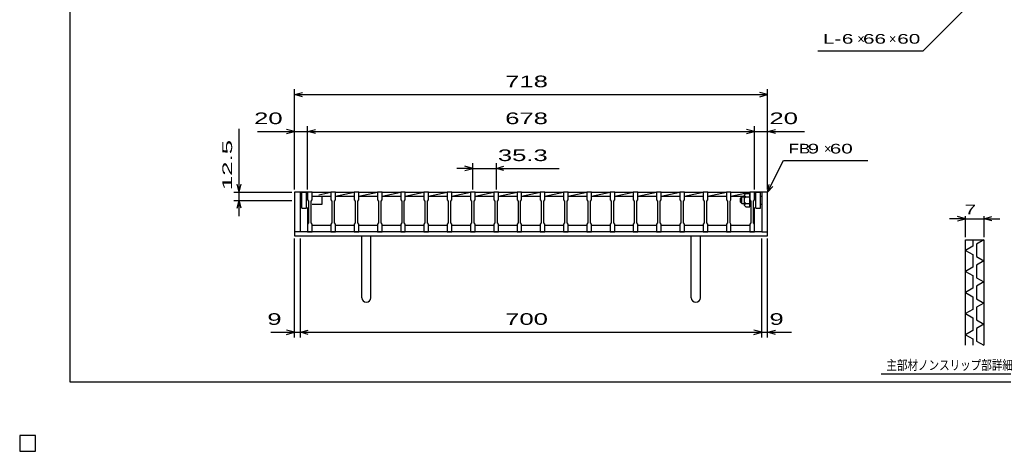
# Model space of a CAD drawing. Units: millimetres, scale not verified. Extents: x -1456 to 1389, y -1026 to 839.
# Drawn here: x -1456 to 37, y -1026 to -371 of the extents above; entities that cross this region are included whole.
import ezdxf
from ezdxf.enums import TextEntityAlignment as Align

# ---------------------------------------------------------------- set-up
doc = ezdxf.new("R2010")
doc.units = ezdxf.units.MM
doc.header["$LTSCALE"] = 8
for name, color, linetype, lineweight in [('0_2', 150, 'Continuous', 25), ('16', 3, 'Continuous', 25), ('19', 6, 'Continuous', 25), ('22', 4, 'Continuous', 25), ('32', 4, 'Continuous', 25)]:
    doc.layers.add(name, color=color, linetype=linetype, lineweight=lineweight)
doc.styles.add('ベクトル', font='')
doc.styles.get('ベクトル').set_extended_font_data('ベクトル')

msp = doc.modelspace()

# ---------------------------------------------------------------- linework, layer by layer
at = {"layer": '0_2'}
for p, q in [((-1379.2, -921.2), (-1379.2, 838.8)), ((1388.8, -921.2), (-1379.2, -921.2))]:
    msp.add_line(p, q, dxfattribs=at)
at = {"layer": '16'}
for p, q in [((-1019, -633), (-1019, -632.3)), ((-1019, -632.3), (-1012, -632.3)), ((-1019, -633), (-1019, -644.5)), ((-1012, -633), (-1019, -633)), ((-1019, -633), (-1019, -644)), ((-1012, -632.3), (-1012, -633)), ((-1012, -644.5), (-1012, -633)), ((-1012, -633), (-983.7, -633)), ((-1002, -636.88), (-983.7, -633)), ((-997, -639), (-983.7, -639)), ((-983.7, -633), (-983.7, -632.3)), ((-983.7, -632.3), (-976.7, -632.3)), ((-983.7, -633), (-983.7, -644.5)), ((-976.7, -633), (-983.7, -633)), ((-976.7, -632.3), (-976.7, -633)), ((-976.7, -644.5), (-976.7, -633)), ((-976.7, -633), (-948.4, -633)), ((-976.7, -639), (-948.4, -633)), ((-976.7, -639), (-948.4, -639)), ((-948.4, -633), (-948.4, -632.3)), ((-948.4, -632.3), (-941.4, -632.3)), ((-948.4, -633), (-948.4, -644.5)), ((-941.4, -633), (-948.4, -633)), ((-941.4, -632.3), (-941.4, -633)), ((-941.4, -644.5), (-941.4, -633)), ((-941.4, -633), (-913.1, -633)), ((-941.4, -639), (-913.1, -633)), ((-941.4, -639), (-913.1, -639)), ((-913.1, -633), (-913.1, -632.3)), ((-913.1, -632.3), (-906.1, -632.3)), ((-913.1, -633), (-913.1, -644.5)), ((-906.1, -633), (-913.1, -633)), ((-906.1, -632.3), (-906.1, -633)), ((-906.1, -644.5), (-906.1, -633)), ((-906.1, -633), (-877.8, -633)), ((-906.1, -639), (-877.8, -633)), ((-906.1, -639), (-877.8, -639)), ((-877.8, -633), (-877.8, -632.3)), ((-877.8, -632.3), (-870.8, -632.3)), ((-877.8, -633), (-877.8, -644.5)), ((-870.8, -633), (-877.8, -633)), ((-870.8, -632.3), (-870.8, -633)), ((-870.8, -644.5), (-870.8, -633)), ((-870.8, -633), (-842.5, -633)), ((-870.8, -639), (-842.5, -633)), ((-870.8, -639), (-842.5, -639)), ((-842.5, -633), (-842.5, -632.3)), ((-842.5, -632.3), (-835.5, -632.3)), ((-842.5, -633), (-842.5, -644.5)), ((-835.5, -633), (-842.5, -633)), ((-835.5, -632.3), (-835.5, -633)), ((-835.5, -644.5), (-835.5, -633)), ((-835.5, -633), (-807.2, -633)), ((-835.5, -639), (-807.2, -633)), ((-835.5, -639), (-807.2, -639)), ((-807.2, -633), (-807.2, -632.3)), ((-807.2, -632.3), (-800.2, -632.3)), ((-807.2, -633), (-807.2, -644.5)), ((-800.2, -633), (-807.2, -633)), ((-800.2, -632.3), (-800.2, -633)), ((-800.2, -644.5), (-800.2, -633)), ((-800.2, -633), (-771.9, -633)), ((-800.2, -639), (-771.9, -633)), ((-800.2, -639), (-771.9, -639)), ((-771.9, -633), (-771.9, -632.3)), ((-771.9, -632.3), (-764.9, -632.3)), ((-771.9, -633), (-771.9, -644.5)), ((-764.9, -633), (-771.9, -633)), ((-764.9, -632.3), (-764.9, -633)), ((-764.9, -644.5), (-764.9, -633)), ((-764.9, -633), (-736.6, -633)), ((-764.9, -639), (-736.6, -633)), ((-764.9, -639), (-736.6, -639)), ((-736.6, -633), (-736.6, -632.3)), ((-736.6, -632.3), (-729.6, -632.3)), ((-736.6, -633), (-736.6, -644.5)), ((-729.6, -633), (-736.6, -633)), ((-729.6, -632.3), (-729.6, -633)), ((-729.6, -644.5), (-729.6, -633)), ((-729.6, -633), (-701.3, -633)), ((-729.6, -639), (-701.3, -633)), ((-729.6, -639), (-701.3, -639)), ((-701.3, -633), (-701.3, -632.3)), ((-701.3, -632.3), (-694.3, -632.3)), ((-701.3, -633), (-701.3, -644.5)), ((-694.3, -633), (-701.3, -633)), ((-694.3, -632.3), (-694.3, -633)), ((-694.3, -644.5), (-694.3, -633)), ((-694.3, -633), (-666, -633)), ((-694.3, -639), (-666, -633)), ((-694.3, -639), (-666, -639)), ((-666, -633), (-666, -632.3)), ((-666, -632.3), (-659, -632.3)), ((-666, -633), (-666, -644.5)), ((-659, -633), (-666, -633)), ((-659, -632.3), (-659, -633)), ((-659, -644.5), (-659, -633)), ((-659, -633), (-630.7, -633)), ((-659, -639), (-630.7, -633)), ((-659, -639), (-630.7, -639)), ((-630.7, -633), (-630.7, -632.3)), ((-630.7, -632.3), (-623.7, -632.3)), ((-630.7, -633), (-630.7, -644.5)), ((-623.7, -633), (-630.7, -633)), ((-623.7, -632.3), (-623.7, -633)), ((-623.7, -644.5), (-623.7, -633)), ((-623.7, -633), (-595.4, -633)), ((-623.7, -639), (-595.4, -633)), ((-623.7, -639), (-595.4, -639)), ((-595.4, -633), (-595.4, -632.3)), ((-595.4, -632.3), (-588.4, -632.3)), ((-595.4, -633), (-595.4, -644.5)), ((-588.4, -633), (-595.4, -633)), ((-588.4, -632.3), (-588.4, -633)), ((-588.4, -644.5), (-588.4, -633)), ((-588.4, -633), (-560.1, -633)), ((-588.4, -639), (-560.1, -633)), ((-588.4, -639), (-560.1, -639)), ((-560.1, -633), (-560.1, -632.3)), ((-560.1, -632.3), (-553.1, -632.3)), ((-560.1, -633), (-560.1, -644.5)), ((-553.1, -633), (-560.1, -633)), ((-553.1, -632.3), (-553.1, -633)), ((-553.1, -644.5), (-553.1, -633)), ((-553.1, -633), (-524.8, -633)), ((-553.1, -639), (-524.8, -633)), ((-553.1, -639), (-524.8, -639)), ((-524.8, -633), (-524.8, -632.3)), ((-524.8, -632.3), (-517.8, -632.3)), ((-524.8, -633), (-524.8, -644.5)), ((-517.8, -633), (-524.8, -633)), ((-517.8, -632.3), (-517.8, -633)), ((-517.8, -644.5), (-517.8, -633)), ((-517.8, -633), (-489.5, -633)), ((-517.8, -639), (-489.5, -633)), ((-517.8, -639), (-489.5, -639)), ((-489.5, -633), (-489.5, -632.3)), ((-489.5, -632.3), (-482.5, -632.3)), ((-489.5, -633), (-489.5, -644.5)), ((-482.5, -633), (-489.5, -633)), ((-482.5, -632.3), (-482.5, -633)), ((-482.5, -644.5), (-482.5, -633)), ((-482.5, -633), (-454.2, -633)), ((-482.5, -639), (-454.2, -633)), ((-482.5, -639), (-454.2, -639)), ((-454.2, -633), (-454.2, -632.3)), ((-454.2, -632.3), (-447.2, -632.3)), ((-454.2, -633), (-454.2, -644.5)), ((-447.2, -633), (-454.2, -633)), ((-447.2, -632.3), (-447.2, -633)), ((-447.2, -644.5), (-447.2, -633)), ((-447.2, -633), (-418.9, -633)), ((-447.2, -639), (-418.9, -633)), ((-447.2, -639), (-418.9, -639)), ((-418.9, -633), (-418.9, -632.3)), ((-418.9, -632.3), (-411.9, -632.3)), ((-418.9, -633), (-418.9, -644.5)), ((-411.9, -633), (-418.9, -633)), ((-411.9, -632.3), (-411.9, -633)), ((-411.9, -644.5), (-411.9, -633)), ((-411.9, -633), (-383.6, -633)), ((-411.9, -639), (-383.6, -633)), ((-411.9, -639), (-383.6, -639)), ((-383.6, -633), (-383.6, -632.3)), ((-383.6, -632.3), (-376.6, -632.3)), ((-383.6, -633), (-383.6, -644.5)), ((-376.6, -633), (-383.6, -633)), ((-376.6, -632.3), (-376.6, -633)), ((-376.6, -644.5), (-376.6, -633)), ((-376.6, -633), (-348.3, -633)), ((-376.6, -639), (-348.3, -633)), ((-376.6, -639), (-357, -639)), ((-348, -633), (-348, -632.3)), ((-348, -632.3), (-341, -632.3)), ((-348, -633), (-348, -644.5)), ((-341, -633), (-348, -633)), ((-341, -632.3), (-341, -633)), ((-341, -644.5), (-341, -633)), ((-341, -644), (-341, -633)), ((-1019, -644.5), (-1017.5, -646.5)), ((-1019, -656), (-1019, -683)), ((-1017.5, -646.5), (-1017.5, -679.5)), ((-1013.5, -646.5), (-1012, -644.5)), ((-1013.5, -679.5), (-1013.5, -646.5)), ((-983.7, -644.5), (-982.2, -646.5)), ((-982.2, -646.5), (-982.2, -679.5)), ((-978.2, -646.5), (-976.7, -644.5)), ((-978.2, -679.5), (-978.2, -646.5)), ((-948.4, -644.5), (-946.9, -646.5)), ((-946.9, -646.5), (-946.9, -679.5)), ((-942.9, -646.5), (-941.4, -644.5)), ((-942.9, -679.5), (-942.9, -646.5)), ((-913.1, -644.5), (-911.6, -646.5)), ((-911.6, -646.5), (-911.6, -679.5)), ((-907.6, -646.5), (-906.1, -644.5)), ((-907.6, -679.5), (-907.6, -646.5)), ((-877.8, -644.5), (-876.3, -646.5)), ((-876.3, -646.5), (-876.3, -679.5)), ((-872.3, -646.5), (-870.8, -644.5)), ((-872.3, -679.5), (-872.3, -646.5)), ((-842.5, -644.5), (-841, -646.5)), ((-841, -646.5), (-841, -679.5)), ((-837, -646.5), (-835.5, -644.5)), ((-837, -679.5), (-837, -646.5)), ((-807.2, -644.5), (-805.7, -646.5)), ((-805.7, -646.5), (-805.7, -679.5)), ((-801.7, -646.5), (-800.2, -644.5)), ((-801.7, -679.5), (-801.7, -646.5)), ((-771.9, -644.5), (-770.4, -646.5)), ((-770.4, -646.5), (-770.4, -679.5)), ((-766.4, -646.5), (-764.9, -644.5)), ((-766.4, -679.5), (-766.4, -646.5)), ((-736.6, -644.5), (-735.1, -646.5)), ((-735.1, -646.5), (-735.1, -679.5)), ((-731.1, -646.5), (-729.6, -644.5)), ((-731.1, -679.5), (-731.1, -646.5)), ((-701.3, -644.5), (-699.8, -646.5)), ((-699.8, -646.5), (-699.8, -679.5)), ((-695.8, -646.5), (-694.3, -644.5)), ((-695.8, -679.5), (-695.8, -646.5)), ((-666, -644.5), (-664.5, -646.5)), ((-664.5, -646.5), (-664.5, -679.5)), ((-660.5, -646.5), (-659, -644.5)), ((-660.5, -679.5), (-660.5, -646.5)), ((-630.7, -644.5), (-629.2, -646.5)), ((-629.2, -646.5), (-629.2, -679.5)), ((-625.2, -646.5), (-623.7, -644.5)), ((-625.2, -679.5), (-625.2, -646.5)), ((-595.4, -644.5), (-593.9, -646.5)), ((-593.9, -646.5), (-593.9, -679.5)), ((-589.9, -646.5), (-588.4, -644.5)), ((-589.9, -679.5), (-589.9, -646.5)), ((-560.1, -644.5), (-558.6, -646.5)), ((-558.6, -646.5), (-558.6, -679.5)), ((-554.6, -646.5), (-553.1, -644.5)), ((-554.6, -679.5), (-554.6, -646.5)), ((-524.8, -644.5), (-523.3, -646.5)), ((-523.3, -646.5), (-523.3, -679.5)), ((-519.3, -646.5), (-517.8, -644.5)), ((-519.3, -679.5), (-519.3, -646.5)), ((-489.5, -644.5), (-488, -646.5)), ((-488, -646.5), (-488, -679.5)), ((-484, -646.5), (-482.5, -644.5)), ((-484, -679.5), (-484, -646.5)), ((-454.2, -644.5), (-452.7, -646.5)), ((-452.7, -646.5), (-452.7, -679.5)), ((-448.7, -646.5), (-447.2, -644.5)), ((-448.7, -679.5), (-448.7, -646.5)), ((-418.9, -644.5), (-417.4, -646.5)), ((-417.4, -646.5), (-417.4, -679.5)), ((-413.4, -646.5), (-411.9, -644.5)), ((-413.4, -679.5), (-413.4, -646.5)), ((-383.6, -644.5), (-382.1, -646.5)), ((-382.1, -646.5), (-382.1, -679.5)), ((-378.1, -646.5), (-376.6, -644.5)), ((-378.1, -679.5), (-378.1, -646.5)), ((-348, -644.5), (-346.5, -646.5)), ((-346.5, -646.5), (-346.5, -679.5)), ((-342.5, -646.5), (-341, -644.5)), ((-342.5, -679.5), (-342.5, -646.5)), ((-341, -683), (-341, -656)), ((-1017.5, -679.5), (-1019, -681.5)), ((-1019, -681.5), (-1019, -693)), ((-1012, -681.5), (-1013.5, -679.5)), ((-1012, -693), (-1012, -681.5)), ((-1012, -683), (-983.7, -683)), ((-982.2, -679.5), (-983.7, -681.5)), ((-983.7, -681.5), (-983.7, -693)), ((-976.7, -681.5), (-978.2, -679.5)), ((-976.7, -693), (-976.7, -681.5)), ((-976.7, -683), (-948.4, -683)), ((-946.9, -679.5), (-948.4, -681.5)), ((-948.4, -681.5), (-948.4, -693)), ((-941.4, -681.5), (-942.9, -679.5)), ((-941.4, -693), (-941.4, -681.5)), ((-941.4, -683), (-913.1, -683)), ((-911.6, -679.5), (-913.1, -681.5)), ((-913.1, -681.5), (-913.1, -693)), ((-906.1, -681.5), (-907.6, -679.5)), ((-906.1, -693), (-906.1, -681.5)), ((-906.1, -683), (-877.8, -683)), ((-876.3, -679.5), (-877.8, -681.5)), ((-877.8, -681.5), (-877.8, -693)), ((-870.8, -681.5), (-872.3, -679.5)), ((-870.8, -693), (-870.8, -681.5)), ((-870.8, -683), (-842.5, -683)), ((-841, -679.5), (-842.5, -681.5)), ((-842.5, -681.5), (-842.5, -693)), ((-835.5, -681.5), (-837, -679.5)), ((-835.5, -693), (-835.5, -681.5)), ((-835.5, -683), (-807.2, -683)), ((-805.7, -679.5), (-807.2, -681.5)), ((-807.2, -681.5), (-807.2, -693)), ((-800.2, -681.5), (-801.7, -679.5)), ((-800.2, -693), (-800.2, -681.5)), ((-800.2, -683), (-771.9, -683)), ((-770.4, -679.5), (-771.9, -681.5)), ((-771.9, -681.5), (-771.9, -693)), ((-764.9, -681.5), (-766.4, -679.5)), ((-764.9, -693), (-764.9, -681.5)), ((-764.9, -683), (-736.6, -683)), ((-735.1, -679.5), (-736.6, -681.5)), ((-736.6, -681.5), (-736.6, -693)), ((-729.6, -681.5), (-731.1, -679.5)), ((-729.6, -693), (-729.6, -681.5)), ((-729.6, -683), (-701.3, -683)), ((-699.8, -679.5), (-701.3, -681.5)), ((-701.3, -681.5), (-701.3, -693)), ((-694.3, -681.5), (-695.8, -679.5)), ((-694.3, -693), (-694.3, -681.5)), ((-694.3, -683), (-666, -683)), ((-664.5, -679.5), (-666, -681.5)), ((-666, -681.5), (-666, -693)), ((-659, -681.5), (-660.5, -679.5)), ((-659, -693), (-659, -681.5)), ((-659, -683), (-630.7, -683)), ((-629.2, -679.5), (-630.7, -681.5)), ((-630.7, -681.5), (-630.7, -693)), ((-623.7, -681.5), (-625.2, -679.5)), ((-623.7, -693), (-623.7, -681.5)), ((-623.7, -683), (-595.4, -683)), ((-593.9, -679.5), (-595.4, -681.5)), ((-595.4, -681.5), (-595.4, -693)), ((-588.4, -681.5), (-589.9, -679.5)), ((-588.4, -693), (-588.4, -681.5)), ((-588.4, -683), (-560.1, -683)), ((-558.6, -679.5), (-560.1, -681.5)), ((-560.1, -681.5), (-560.1, -693)), ((-553.1, -681.5), (-554.6, -679.5)), ((-553.1, -693), (-553.1, -681.5)), ((-553.1, -683), (-524.8, -683)), ((-523.3, -679.5), (-524.8, -681.5)), ((-524.8, -681.5), (-524.8, -693)), ((-517.8, -681.5), (-519.3, -679.5)), ((-517.8, -693), (-517.8, -681.5)), ((-517.8, -683), (-489.5, -683)), ((-488, -679.5), (-489.5, -681.5)), ((-489.5, -681.5), (-489.5, -693)), ((-482.5, -681.5), (-484, -679.5)), ((-482.5, -693), (-482.5, -681.5)), ((-482.5, -683), (-454.2, -683)), ((-452.7, -679.5), (-454.2, -681.5)), ((-454.2, -681.5), (-454.2, -693)), ((-447.2, -681.5), (-448.7, -679.5)), ((-447.2, -693), (-447.2, -681.5)), ((-447.2, -683), (-418.9, -683)), ((-417.4, -679.5), (-418.9, -681.5)), ((-418.9, -681.5), (-418.9, -693)), ((-411.9, -681.5), (-413.4, -679.5)), ((-411.9, -693), (-411.9, -681.5)), ((-411.9, -683), (-383.6, -683)), ((-382.1, -679.5), (-383.6, -681.5)), ((-383.6, -681.5), (-383.6, -693)), ((-376.6, -681.5), (-378.1, -679.5)), ((-376.6, -693), (-376.6, -681.5)), ((-376.6, -683), (-348, -683)), ((-346.5, -679.5), (-348, -681.5)), ((-348, -681.5), (-348, -693)), ((-341, -681.5), (-342.5, -679.5)), ((-341, -693), (-341, -681.5)), ((-1019, -693), (-1012, -693)), ((-983.7, -693), (-976.7, -693)), ((-948.4, -693), (-941.4, -693)), ((-913.1, -693), (-906.1, -693)), ((-877.8, -693), (-870.8, -693)), ((-842.5, -693), (-835.5, -693)), ((-807.2, -693), (-800.2, -693)), ((-771.9, -693), (-764.9, -693)), ((-736.6, -693), (-729.6, -693)), ((-701.3, -693), (-694.3, -693)), ((-666, -693), (-659, -693)), ((-630.7, -693), (-623.7, -693)), ((-595.4, -693), (-588.4, -693)), ((-560.1, -693), (-553.1, -693)), ((-524.8, -693), (-517.8, -693)), ((-489.5, -693), (-482.5, -693)), ((-454.2, -693), (-447.2, -693)), ((-418.9, -693), (-411.9, -693)), ((-383.6, -693), (-376.6, -693)), ((-348, -693), (-341, -693)), ((-1432, -1002), (-1456, -1002)), ((-1456, -1002), (-1456, -1026)), ((-1432, -1002), (-1456, -1002)), ((-1456, -1002), (-1456, -1026)), ((-1432, -1002), (-1456, -1002)), ((-1456, -1002), (-1456, -1026)), ((-1432, -1002), (-1456, -1002)), ((-1456, -1002), (-1456, -1026)), ((-1432, -1002), (-1456, -1002)), ((-1456, -1002), (-1456, -1026)), ((-1432, -1026), (-1432, -1002)), ((-1432, -1026), (-1432, -1002)), ((-1432, -1026), (-1432, -1002)), ((-1432, -1026), (-1432, -1002)), ((-1432, -1026), (-1432, -1002)), ((-1456, -1026), (-1432, -1026)), ((-1456, -1026), (-1432, -1026)), ((-1456, -1026), (-1432, -1026)), ((-1456, -1026), (-1432, -1026)), ((-1456, -1026), (-1432, -1026))]:
    msp.add_line(p, q, dxfattribs=at)
at = {"layer": '19'}
for p, q in [((-1019, -633), (-1039, -633)), ((-1039, -633), (-1039, -699)), ((-1030, -693), (-1030, -633)), ((-1030, -639), (-1028, -639)), ((-1028, -633), (-1021, -633)), ((-1028, -657), (-1028, -633)), ((-1021, -657), (-1021, -633)), ((-1012, -639), (-997, -639)), ((-997, -651), (-997, -639)), ((-362, -642), (-360, -640)), ((-360, -640), (-356, -640)), ((-360, -650), (-360, -640)), ((-356, -637), (-354, -635)), ((-356, -653), (-356, -637)), ((-356, -638), (-354, -640)), ((-356, -642), (-354, -640)), ((-354, -635), (-348, -635)), ((-354, -640), (-348, -640)), ((-348, -655), (-348, -635)), ((-321, -633), (-341, -633)), ((-339, -633), (-332, -633)), ((-339, -657), (-339, -633)), ((-332, -657), (-332, -633)), ((-332, -639), (-330, -639)), ((-330, -633), (-330, -693)), ((-321, -699), (-321, -633)), ((-1030, -651), (-1028, -651)), ((-1012, -651), (-997, -651)), ((-362, -648), (-362, -642)), ((-362, -648), (-360, -650)), ((-360, -650), (-356, -650)), ((-356, -648), (-354, -650)), ((-356, -652), (-354, -650)), ((-356, -653), (-354, -655)), ((-354, -650), (-348, -650)), ((-354, -655), (-348, -655)), ((-332, -651), (-330, -651)), ((-1028, -657), (-1021, -657)), ((-339, -657), (-332, -657)), ((-1030, -693), (-1039, -693)), ((-1039, -699), (-321, -699)), ((-330, -693), (-1030, -693)), ((-937, -793), (-937, -699)), ((-923, -793), (-923, -699)), ((-437, -793), (-437, -699)), ((-423, -793), (-423, -699)), ((-330, -693), (-321, -693))]:
    msp.add_line(p, q, dxfattribs=at)
for centre in [(-930, -793), (-430, -793)]:
    msp.add_arc(centre, 7, 180, 0, dxfattribs=at)
at = {"layer": '22'}
for p, q in [((-85, -418.5), (35, -298.5)), ((-245, -418.5), (-85, -418.5)), ((-1039, -629), (-1039, -477)), ((-321, -629), (-321, -477)), ((-1039, -485), (-1027, -481.8)), ((-1027, -488.2), (-1039, -485)), ((-1039, -485), (-321, -485)), ((-321, -485), (-333, -481.8)), ((-333, -488.2), (-321, -485)), ((-1123, -633), (-1123, -537)), ((-1039, -629), (-1039, -533)), ((-1019, -629), (-1019, -533)), ((-341, -629), (-341, -533)), ((-321, -629), (-321, -533)), ((-1095, -541), (-1039, -541)), ((-1039, -541), (-1051, -537.8)), ((-1051, -544.2), (-1039, -541)), ((-1039, -541), (-1019, -541)), ((-1019, -541), (-1007, -537.8)), ((-1007, -544.2), (-1019, -541)), ((-1019, -541), (-341, -541)), ((-341, -541), (-353, -537.8)), ((-353, -544.2), (-341, -541)), ((-341, -541), (-321, -541)), ((-321, -541), (-309, -537.8)), ((-309, -544.2), (-321, -541)), ((-321, -541), (-265, -541)), ((-768.4, -597), (-792.4, -597)), ((-768.4, -597), (-780.4, -593.8)), ((-780.4, -600.2), (-768.4, -597)), ((-768.4, -629), (-768.4, -589)), ((-768.4, -597), (-733.1, -597)), ((-733.1, -589), (-733.1, -629)), ((-733.1, -597), (-721.1, -593.8)), ((-721.1, -600.2), (-733.1, -597)), ((-733.1, -597), (-637.1, -597)), ((-321, -633), (-297, -585)), ((-297, -585), (-169, -585)), ((-1123, -633), (-1126.2, -621)), ((-1123, -633), (-1119.8, -621)), ((-321, -633), (-318.6, -621.32)), ((-321, -633), (-313, -624.2)), ((-1131, -633), (-1043, -633)), ((-1123, -645.5), (-1123, -633)), ((-1131, -645.5), (-1043, -645.5)), ((-1126.2, -657.5), (-1123, -645.5)), ((-1119.8, -657.5), (-1123, -645.5)), ((-1123, -669.5), (-1123, -645.5)), ((-1039, -853.4), (-1039, -703)), ((-1030, -853.4), (-1030, -703)), ((-330, -853.4), (-330, -703)), ((-321, -853.4), (-321, -703)), ((-1075, -845.4), (-1039, -845.4)), ((-1039, -845.4), (-1051, -842.2)), ((-1051, -848.6), (-1039, -845.4)), ((-1039, -845.4), (-1030, -845.4)), ((-1030, -845.4), (-1018, -842.2)), ((-1018, -848.6), (-1030, -845.4)), ((-1030, -845.4), (-330, -845.4)), ((-330, -845.4), (-342, -842.2)), ((-342, -848.6), (-330, -845.4)), ((-330, -845.4), (-321, -845.4)), ((-321, -845.4), (-309, -842.2)), ((-309, -848.6), (-321, -845.4)), ((-321, -845.4), (-285, -845.4))]:
    msp.add_line(p, q, dxfattribs=at)
at = {"layer": '22', "color": 2}
for p, q in [((-1432, -1002), (-1456, -1002)), ((-1456, -1002), (-1456, -1026)), ((-1432, -1002), (-1456, -1002)), ((-1456, -1002), (-1456, -1026)), ((-1432, -1002), (-1456, -1002)), ((-1456, -1002), (-1456, -1026)), ((-1432, -1026), (-1432, -1002)), ((-1432, -1026), (-1432, -1002)), ((-1432, -1026), (-1432, -1002)), ((-1456, -1026), (-1432, -1026)), ((-1456, -1026), (-1432, -1026)), ((-1456, -1026), (-1432, -1026))]:
    msp.add_line(p, q, dxfattribs=at)
at = {"layer": '32'}
for p, q in [((-20.8, -673.2), (-32.8, -670)), ((-20.8, -701.2), (-20.8, -669.2)), ((7.2, -669.2), (7.2, -701.2)), ((7.2, -673.2), (19.2, -670)), ((-20.8, -673.2), (-44.8, -673.2)), ((-32.8, -676.4), (-20.8, -673.2)), ((-20.8, -673.2), (7.2, -673.2)), ((19.2, -676.4), (7.2, -673.2)), ((7.2, -673.2), (31.2, -673.2)), ((-20.8, -705.2), (7.2, -705.2)), ((-20.8, -865.2), (-20.8, -705.2)), ((-9.6, -714.8), (-20.8, -721.2)), ((-9.6, -705.2), (-9.6, -714.8)), ((7.2, -705.2), (-4, -711.6)), ((-4, -711.6), (-4, -730.8)), ((7.2, -705.2), (7.2, -865.2)), ((-20.8, -721.2), (-9.6, -727.6)), ((-9.6, -727.6), (-9.6, -746.8)), ((-4, -730.8), (7.2, -737.2)), ((7.2, -737.2), (-4, -743.6)), ((-4, -743.6), (-4, -762.8)), ((-9.6, -746.8), (-20.8, -753.2)), ((-20.8, -753.2), (-9.6, -759.6)), ((-9.6, -759.6), (-9.6, -778.8)), ((-4, -762.8), (7.2, -769.2)), ((7.2, -769.2), (-4, -775.6)), ((-4, -775.6), (-4, -794.8)), ((-9.6, -778.8), (-20.8, -785.2)), ((-20.8, -785.2), (-9.6, -791.6)), ((-9.6, -791.6), (-9.6, -810.8)), ((-4, -794.8), (7.2, -801.2)), ((7.2, -801.2), (-4, -807.6)), ((-9.6, -810.8), (-20.8, -817.2)), ((-20.8, -817.2), (-9.6, -823.6)), ((-4, -807.6), (-4, -826.8)), ((-9.6, -823.6), (-9.6, -842.8)), ((-4, -826.8), (7.2, -833.2)), ((7.2, -833.2), (-4, -839.6)), ((-9.6, -842.8), (-20.8, -849.2)), ((-20.8, -849.2), (-9.6, -855.6)), ((-4, -839.6), (-4, -858.8)), ((-9.6, -855.6), (-9.6, -865.2)), ((-4, -858.8), (7.2, -865.2)), ((55.2, -909.2), (-148.8, -909.2))]:
    msp.add_line(p, q, dxfattribs=at)

# ---------------------------------------------------------------- texts
at = {"layer": '22', "color": 2, "style": 'ベクトル'}
for s, height, width, p in [('L-', 14.66, 1.6, (-237, -400.5)), (' 6 ', 14.66, 1.6, (-217, -400.5)), (' 66 ', 14.66, 1.6, (-185, -400.5)), (' 60 ', 14.66, 1.6, (-133, -400.5)), (' 718 ', 17.6, 1.65, (-730, -465)), (' 20 ', 17.6, 1.65, (-1111, -521)), (' 678 ', 17.6, 1.65, (-730, -521)), (' 20 ', 17.6, 1.65, (-329, -521)), ('FB', 14.66, 1.3, (-289, -567)), (' 9 ', 14.66, 1.6, (-269, -567)), (' 60 ', 14.66, 1.6, (-235.4, -567)), (' 35.3 ', 17.6, 1.65, (-741.1, -577)), (' 9 ', 17.6, 1.65, (-1091, -825.4)), (' 700 ', 17.6, 1.65, (-730, -825.4)), (' 9 ', 17.6, 1.65, (-329, -825.4))]:
    msp.add_text(s, height=height, dxfattribs=dict(at, width=width)).set_placement(p, align=Align.MIDDLE_LEFT)
for p in [(-185, -400.5), (-137, -400.5), (-235.4, -567)]:
    msp.add_text('×', height=14.66, dxfattribs=at).set_placement(p, align=Align.MIDDLE_LEFT)
at = {"layer": '22', "color": 2, "style": 'ベクトル', "width": 2}
msp.add_text(' 12.5 ', height=14.66, rotation=90, dxfattribs=at).set_placement((-1141, -641), align=Align.MIDDLE_LEFT)
at = {"layer": '32', "color": 2, "style": 'ベクトル'}
for s, width, p in [(' 7 ', 1.6, (-30.8, -659.2)), ('主部材ノンスリップ部詳細', 0.8, (-140.8, -895.2))]:
    msp.add_text(s, height=14.66, dxfattribs=dict(at, width=width)).set_placement(p, align=Align.MIDDLE_LEFT)

doc.saveas('drawing.dxf')
